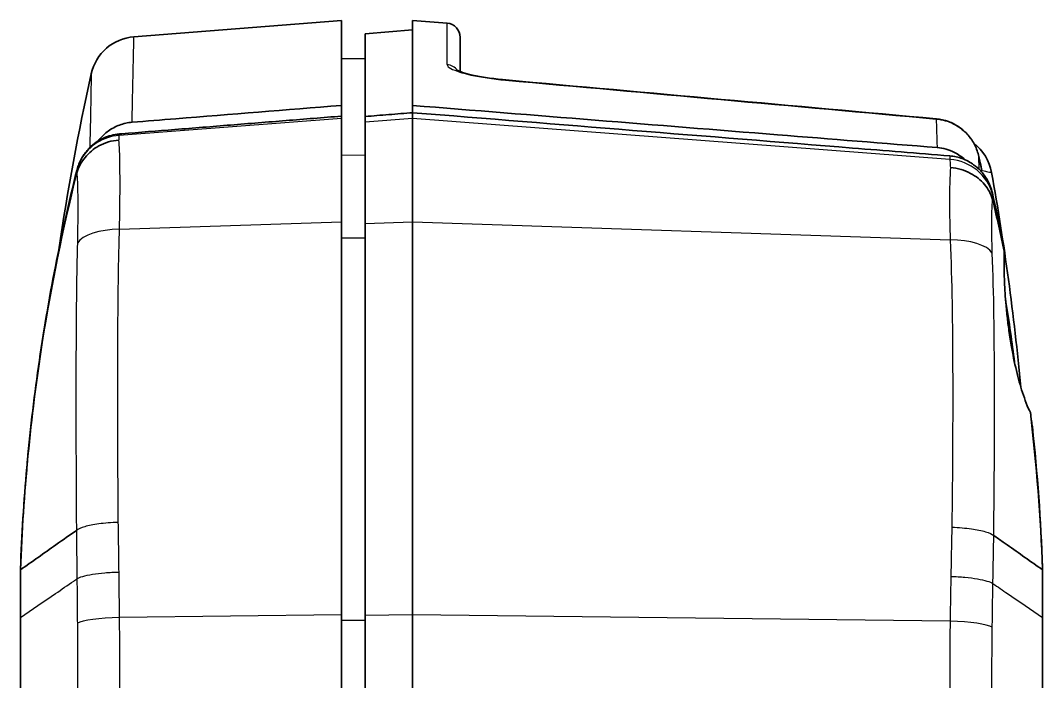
# Model space of a CAD drawing. Header units: millimetres. Extents: x 0 to 1594, y 0 to 281.
# Drawn here: x 588.49 to 609.99, y 188.37 to 202.27 of the extents above; entities that cross this region are included whole.
import ezdxf

# ---------------------------------------------------------------- set-up
doc = ezdxf.new("R2010")
doc.units = ezdxf.units.MM
doc.layers.add('Visible (ISO)', color=7, linetype='Continuous', lineweight=35)
doc.layers.add('Visible Narrow (ISO)', color=7, linetype='Continuous', lineweight=25)

msp = doc.modelspace()

# ---------------------------------------------------------------- linework, layer by layer
at = {"layer": 'Visible (ISO)'}
for p, q in [((590.8768, 201.9311), (595.2407, 202.2746)), ((595.2407, 202.2746), (595.2407, 200.4868)), ((596.7407, 202.2746), (596.7407, 200.4875)), ((597.4643, 202.2176), (596.7407, 202.2746)), ((595.7407, 201.9959), (596.7407, 202.0746)), ((595.7407, 201.9959), (595.7407, 200.2549)), ((597.7407, 201.9186), (597.7407, 201.2001)), ((595.7407, 201.4702), (595.2407, 201.4746)), ((595.2407, 200.4868), (595.2407, 200.2629)), ((596.7407, 200.4875), (596.7407, 200.3353)), ((595.2407, 200.2629), (595.2407, 200.2134)), ((595.2407, 200.2134), (595.2407, 198.0394)), ((595.7407, 200.1371), (595.7407, 200.2549)), ((596.7407, 200.3353), (596.7407, 200.2134)), ((596.7407, 198.0394), (596.7407, 200.2134)), ((607.7591, 200.2064), (607.7559, 200.2067)), ((595.7407, 198.006), (595.7407, 200.1371)), ((595.2407, 198.0394), (595.2407, 189.7766)), ((596.7407, 198.0394), (596.7407, 189.7766)), ((595.7407, 189.7648), (595.7407, 198.006)), ((608.9652, 191.4469), (608.9652, 191.4469)), ((588.4907, 190.7458), (588.4907, 190.7307)), ((588.4907, 190.7232), (588.4907, 190.7307)), ((588.4907, 189.7333), (588.4907, 190.7232)), ((609.9907, 190.7307), (609.9907, 190.7652)), ((609.9907, 190.7232), (609.9907, 190.7307)), ((609.9907, 189.7333), (609.9907, 190.7232)), ((588.4907, 189.7333), (588.4907, 189.7047)), ((595.2407, 189.7766), (595.2407, 187.9496)), ((595.7407, 187.9522), (595.7407, 189.7648)), ((596.7407, 187.9496), (596.7407, 189.7766)), ((609.9907, 189.6675), (609.9907, 189.7333))]:
    msp.add_line(p, q, dxfattribs=at)
for centre, radius, start, end in [((597.4407, 201.9186), 0.3, 0, 85.5), ((590.9553, 200.9342), 1, 94.5, 167.5191), ((607.9339, 198.9006), 1, 10.19971, 52.50069)]:
    msp.add_arc(centre, radius, start, end, dxfattribs=at)
for centre, major_axis, ratio, start_param, end_param in [((-621.5058, -13417.6245), (-17.2974, 13673.3456), 0.9986293, 6.1917711, 6.192437), ((563.4382, 189.2404), (0.0015, -46.4022), 0.9986467, 1.7860044, 1.7918139)]:
    msp.add_ellipse(centre, major_axis=major_axis, ratio=ratio, start_param=start_param, end_param=end_param, dxfattribs=at)
for points in [[(589.297, 197.454), (589.481, 198.6946), (589.7084, 199.9283), (589.9789, 201.1503)], [(590.1239, 199.7394), (590.1359, 199.7551), (590.1483, 199.7705), (590.1611, 199.7854)], [(589.6716, 199.05), (589.6732, 199.0566), (589.6749, 199.063), (589.6767, 199.069)], [(608.9181, 199.0777), (609.1869, 197.5839), (609.3923, 196.0763), (609.5337, 194.5631)], [(608.9355, 198.6461), (609.0057, 198.3466), (609.0726, 198.0464), (609.136, 197.7456)], [(608.9495, 198.475), (609.0318, 198.1247), (609.1095, 197.7734), (609.1824, 197.421)], [(609.7347, 194.0283), (609.8653, 192.9333), (609.9507, 191.8332), (609.9907, 190.7307)], [(609.7757, 193.736), (609.8833, 192.7493), (609.9551, 191.7584), (609.9907, 190.7652)], [(608.9652, 191.4469), (609.0315, 191.4001), (609.0938, 191.3562), (609.1628, 191.3075)], [(588.4908, 189.72), (588.4908, 189.7244), (588.4907, 189.7289), (588.4907, 189.7333)], [(609.9907, 189.7333), (609.9907, 189.7289), (609.9907, 189.7244), (609.9907, 189.72)]]:
    msp.add_open_spline(points, degree=3, dxfattribs=at)
for points, knots in [([(597.6592, 201.2358), (597.6592, 201.2358), (597.6595, 201.2356), (597.6625, 201.2338), (597.6727, 201.228), (597.7115, 201.2106), (597.7466, 201.1972), (597.8474, 201.1651), (597.9194, 201.1458), (598.0944, 201.1067), (598.2002, 201.0871), (598.4301, 201.0521), (598.5547, 201.0368), (598.6873, 201.0246), (598.6934, 201.024), (598.6995, 201.0235)], [0.03753218, 0.03753218, 0.03753218, 0.03753218, 0.04045347, 0.04045347, 0.05835098, 0.05835098, 0.08481467, 0.08481467, 0.11948432, 0.11948432, 0.15834997, 0.15834997, 0.198221, 0.198221, 0.20015734, 0.20015734, 0.20015734, 0.20015734]), ([(595.2407, 200.4868), (594.0802, 200.3937), (592.9197, 200.3006), (591.452, 200.1828), (591.1447, 200.1582), (590.8374, 200.1335)], [0, 0, 0, 0, 0.34926693, 0.34926693, 0.44174974, 0.44174974, 0.44174974, 0.44174974]), ([(607.7723, 199.6016), (606.6531, 199.6915), (605.5338, 199.7814), (601.8567, 200.0767), (599.2986, 200.2821), (596.7407, 200.4875)], [0.4221989, 0.4221989, 0.4221989, 0.4221989, 0.7590438, 0.7590438, 1.5288836, 1.5288836, 1.5288836, 1.5288836]), ([(590.5754, 199.8875), (590.5921, 199.8888), (590.6087, 199.8902), (590.9968, 199.9214), (591.3681, 199.9513), (592.1298, 200.0126), (592.5202, 200.044), (592.9106, 200.0754), (593.2998, 200.1067), (593.689, 200.138), (594.4657, 200.2005), (594.8532, 200.2317), (595.2407, 200.2629)], [0.43870279, 0.43870279, 0.43870279, 0.43870279, 0.44372321, 0.44372321, 0.55579815, 0.55579815, 0.67360197, 0.67360197, 0.67360197, 0.79105156, 0.79105156, 0.90799796, 0.90799796, 0.90799796, 0.90799796]), ([(595.7407, 200.2549), (595.9073, 200.2683), (596.0739, 200.2817), (596.4072, 200.3085), (596.574, 200.3219), (596.7407, 200.3353)], [0, 0, 0, 0, 0.05013266, 0.05013266, 0.10032264, 0.10032264, 0.10032264, 0.10032264]), ([(596.7407, 200.3353), (599.8253, 200.0876), (602.9102, 199.8399), (606.6763, 199.5373), (607.3579, 199.4826), (608.0396, 199.4278)], [0, 0, 0, 0, 0.9283619, 0.9283619, 1.1334738, 1.1334738, 1.1334738, 1.1334738]), ([(607.7591, 200.2064), (607.8445, 200.1984), (607.9287, 200.1792), (608.0891, 200.1203), (608.1653, 200.0806), (608.3051, 199.9837), (608.3687, 199.9265), (608.4796, 199.7985), (608.5269, 199.7276), (608.6029, 199.5767), (608.6316, 199.4967), (608.6501, 199.4143)], [0, 0, 0, 0, 0.017957568, 0.017957568, 0.035915136, 0.035915136, 0.053872704, 0.053872704, 0.071830272, 0.071830272, 0.08978784, 0.08978784, 0.08978784, 0.08978784]), ([(590.1611, 199.7854), (590.213, 199.8463), (590.272, 199.901), (590.4102, 200.0012), (590.4902, 200.0441), (590.6594, 200.1068), (590.7476, 200.1263), (590.8374, 200.1335)], [0.015919233, 0.015919233, 0.015919233, 0.015919233, 0.040033559, 0.040033559, 0.067161131, 0.067161131, 0.094186311, 0.094186311, 0.094186311, 0.094186311]), ([(590.5631, 199.7598), (590.5612, 199.7597), (590.5593, 199.7595), (590.4842, 199.7535), (590.412, 199.74), (590.2718, 199.6984), (590.2044, 199.6704), (590.028, 199.5742), (589.9291, 199.4925), (589.7699, 199.2981), (589.7112, 199.1873), (589.6767, 199.069)], [-0.1227833, -0.1227833, -0.1227833, -0.1227833, -0.12220568, -0.12220568, -0.10017911, -0.10017911, -0.07815112, -0.07815112, -0.03906678, -0.03906678, 0, 0, 0, 0]), ([(589.9481, 199.5998), (589.9899, 199.6413), (590.0352, 199.6791), (590.1319, 199.7463), (590.1833, 199.7757), (590.237, 199.8003), (590.2906, 199.8249), (590.346, 199.8445), (590.4569, 199.8731), (590.5123, 199.8824), (590.5684, 199.8869)], [-0.074367724, -0.074367724, -0.074367724, -0.074367724, -0.055980107, -0.055980107, -0.037320071, -0.037320071, -0.037320071, -0.018660036, -0.018660036, -0.000750483, -0.000750483, -0.000750483, -0.000750483]), ([(590.5684, 199.8869), (590.5695, 199.887), (590.5707, 199.8871), (590.5731, 199.8873), (590.5742, 199.8874), (590.5754, 199.8875)], [-0.00075048271, -0.00075048271, -0.00075048271, -0.00075048271, -0.00037524135, -0.00037524135, 0, 0, 0, 0]), ([(589.7717, 199.3634), (589.7798, 199.3783), (589.7883, 199.393), (589.7971, 199.4074), (589.836, 199.4714), (589.8816, 199.5306), (589.9378, 199.5894), (589.943, 199.5947), (589.9481, 199.5998)], [-0.105642344, -0.105642344, -0.105642344, -0.105642344, -0.100437434, -0.100437434, -0.100437434, -0.07736927, -0.07736927, -0.07508138, -0.07508138, -0.07508138, -0.07508138]), ([(607.7723, 199.6016), (607.8995, 199.5914), (608.0233, 199.5564), (608.217, 199.4586), (608.2909, 199.4077), (608.3572, 199.3477)], [0, 0, 0, 0, 0.038279915, 0.038279915, 0.065096111, 0.065096111, 0.065096111, 0.065096111]), ([(589.6935, 199.1789), (589.7036, 199.211), (589.7152, 199.2425), (589.7413, 199.3041), (589.7558, 199.3341), (589.7717, 199.3634)], [-0.126065837, -0.126065837, -0.126065837, -0.126065837, -0.11585761, -0.11585761, -0.105642344, -0.105642344, -0.105642344, -0.105642344]), ([(608.6889, 199.1118), (608.6442, 199.1598), (608.5949, 199.2035), (608.4682, 199.2953), (608.388, 199.3382), (608.2183, 199.401), (608.1297, 199.4206), (608.0396, 199.4278)], [0.020158393, 0.020158393, 0.020158393, 0.020158393, 0.039943381, 0.039943381, 0.067132322, 0.067132322, 0.094256635, 0.094256635, 0.094256635, 0.094256635]), ([(588.4907, 190.7458), (588.5165, 191.458), (588.561, 192.1691), (588.6874, 193.5873), (588.7692, 194.2945), (588.8696, 194.999), (588.9699, 195.7021), (589.0886, 196.4025), (589.3586, 197.7758), (589.5089, 198.449), (589.6764, 199.1183)], [-0.91006374, -0.91006374, -0.91006374, -0.91006374, -0.69608525, -0.69608525, -0.48210675, -0.48210675, -0.48210675, -0.26854686, -0.26854686, -0.06129158, -0.06129158, -0.06129158, -0.06129158]), ([(589.6764, 199.1183), (589.679, 199.1285), (589.6817, 199.1386), (589.6874, 199.1588), (589.6904, 199.1689), (589.6935, 199.1789)], [-0.0612915779, -0.0612915779, -0.0612915779, -0.0612915779, -0.0581392753, -0.0581392753, -0.0549869726, -0.0549869726, -0.0549869726, -0.0549869726]), ([(608.0527, 199.1805), (608.0546, 199.1803), (608.0565, 199.1802), (608.1321, 199.1744), (608.2049, 199.1613), (608.346, 199.1208), (608.4139, 199.0934), (608.5905, 198.9996), (608.6894, 198.9203), (608.848, 198.7316), (608.9064, 198.624), (608.9405, 198.5092)], [-0.12316616, -0.12316616, -0.12316616, -0.12316616, -0.12259566, -0.12259566, -0.10039811, -0.10039811, -0.07820281, -0.07820281, -0.03908651, -0.03908651, 0, 0, 0, 0]), ([(608.9355, 198.6461), (608.9123, 198.7452), (608.8747, 198.8404), (608.7857, 198.9945), (608.7405, 199.056), (608.6889, 199.1118)], [0, 0, 0, 0, 0.030550875, 0.030550875, 0.053409777, 0.053409777, 0.053409777, 0.053409777]), ([(588.4907, 190.7307), (588.5487, 192.3291), (588.7022, 193.9223), (589.1375, 196.6954), (589.3781, 197.8789), (589.6716, 199.05)], [-0.96604969, -0.96604969, -0.96604969, -0.96604969, -0.48558147, -0.48558147, -0.12296718, -0.12296718, -0.12296718, -0.12296718]), ([(608.9405, 198.5092), (608.9409, 198.508), (608.9412, 198.5068), (608.9444, 198.4959), (608.947, 198.4856), (608.9495, 198.475)], [0.43221646, 0.43221646, 0.43221646, 0.43221646, 0.433652743, 0.433652743, 0.445400391, 0.445400391, 0.445400391, 0.445400391]), ([(609.1824, 197.421), (609.1719, 197.4873), (609.1627, 197.5481), (609.1473, 197.6564), (609.1409, 197.7041), (609.136, 197.7456)], [-0.060880934, -0.060880934, -0.060880934, -0.060880934, -0.030152999, -0.030152999, -0.000242503, -0.000242503, -0.000242503, -0.000242503]), ([(609.7347, 194.0283), (609.6763, 194.1494), (609.6201, 194.293), (609.5219, 194.5955), (609.4793, 194.7485), (609.3997, 195.081), (609.3633, 195.26), (609.3118, 195.5596), (609.2939, 195.6764), (609.2645, 195.8922), (609.2526, 195.9908), (609.2302, 196.1987), (609.2203, 196.3074), (609.199, 196.582), (609.1905, 196.7434), (609.1791, 197.0925), (609.1787, 197.2704), (609.1824, 197.421)], [-0.39581441, -0.39581441, -0.39581441, -0.39581441, -0.33260232, -0.33260232, -0.27813705, -0.27813705, -0.22143256, -0.22143256, -0.18594876, -0.18594876, -0.1560966, -0.1560966, -0.12256944, -0.12256944, -0.06964289, -0.06964289, -0.00024151, -0.00024151, -0.00024151, -0.00024151]), ([(609.4, 195.0892), (609.3752, 195.2907), (609.3473, 195.503), (609.2844, 195.9462), (609.2496, 196.1736), (609.2139, 196.3899)], [-0.53634223, -0.53634223, -0.53634223, -0.53634223, -0.47129045, -0.47129045, -0.40204132, -0.40204132, -0.40204132, -0.40204132]), ([(609.7757, 193.736), (609.7708, 193.7701), (609.7651, 193.8104), (609.7516, 193.9071), (609.7436, 193.9645), (609.7347, 194.0283)], [-0.062060201, -0.062060201, -0.062060201, -0.062060201, -0.03262443, -0.03262443, -0.00041235, -0.00041235, -0.00041235, -0.00041235]), ([(588.4907, 190.7232), (588.7389, 190.8985), (588.9873, 191.0738), (589.3937, 191.3605), (589.5391, 191.463), (589.6669, 191.5531)], [0.00731469, 0.00731469, 0.00731469, 0.00731469, 0.27663551, 0.27663551, 0.44829329, 0.44829329, 0.44829329, 0.44829329]), ([(609.1628, 191.3075), (609.1893, 191.2888), (609.2168, 191.2694), (609.4942, 191.0738), (609.7426, 190.8985), (609.9907, 190.7232)], [0.37057794, 0.37057794, 0.37057794, 0.37057794, 0.42026006, 0.42026006, 0.84370393, 0.84370393, 0.84370393, 0.84370393]), ([(589.922, 133.7408), (589.6956, 138.3673), (589.496, 142.995), (589.149, 152.2919), (589.002, 156.961), (588.8822, 161.631), (588.7622, 166.3091), (588.6696, 170.9877), (588.5396, 180.3137), (588.5018, 184.9611), (588.4909, 189.6406), (588.4908, 189.6727), (588.4907, 189.7047)], [-5.6545448, -5.6545448, -5.6545448, -5.6545448, -4.2639783, -4.2639783, -2.8615572, -2.8615572, -2.8615572, -1.4567218, -1.4567218, -0.0614944, -0.0614944, -0.0518864, -0.0518864, -0.0518864, -0.0518864]), ([(589.9207, 133.8291), (589.8629, 135.0103), (589.8071, 136.1865), (589.7289, 137.8886), (589.7052, 138.4098), (589.5882, 141.0299), (589.5007, 143.113), (589.3953, 145.785), (589.3723, 146.3806), (589.169, 151.739), (589.0166, 156.5057), (588.6383, 171.0567), (588.5115, 180.534), (588.4908, 189.72)], [-5.3671448, -5.3671448, -5.3671448, -5.3671448, -5.041829, -5.041829, -4.8983352, -4.8983352, -4.320595, -4.320595, -4.1536633, -4.1536633, -2.8114963, -2.8114963, -0.0572676, -0.0572676, -0.0572676, -0.0572676]), ([(608.7851, 138.6103), (608.7899, 138.7172), (608.7947, 138.8242), (608.8933, 141.0299), (608.9808, 143.113), (609.0862, 145.785), (609.1092, 146.3806), (609.3125, 151.739), (609.4649, 156.5057), (609.8432, 171.0567), (609.97, 180.534), (609.9907, 189.72)], [0.5969198, 0.5969198, 0.5969198, 0.5969198, 0.6291619, 0.6291619, 1.2619379, 1.2619379, 1.4447716, 1.4447716, 2.9147939, 2.9147939, 5.9313916, 5.9313916, 5.9313916, 5.9313916]), ([(609.9907, 189.6675), (609.97, 180.4065), (609.8422, 171.1462), (609.4134, 154.2333), (609.1462, 146.5807), (608.8061, 138.9312)], [-5.683478, -5.683478, -5.683478, -5.683478, -2.9032583, -2.9032583, -0.6045057, -0.6045057, -0.6045057, -0.6045057])]:
    msp.add_open_spline(points, degree=3, knots=knots, dxfattribs=at)
at = {"layer": 'Visible Narrow (ISO)'}
for p, q in [((597.4643, 201.3467), (597.4643, 202.2176)), ((595.2407, 200.2134), (590.5676, 199.8572)), ((596.7407, 200.2134), (595.7407, 200.1371)), ((608.0424, 199.3521), (596.7407, 200.2134)), ((595.7407, 199.4345), (595.2407, 199.4387)), ((590.5746, 197.8834), (595.2407, 198.0394)), ((595.7407, 198.006), (596.7407, 198.0394)), ((596.7407, 198.0394), (608.0476, 197.6614)), ((595.7407, 197.6977), (595.2407, 197.6996)), ((589.6669, 191.5531), (589.667, 191.5531)), ((595.2407, 189.7766), (590.5754, 189.7217)), ((595.7407, 189.6564), (595.2407, 189.6571)), ((596.7407, 189.7766), (595.7407, 189.7648)), ((608.0453, 189.6437), (596.7407, 189.7766))]:
    msp.add_line(p, q, dxfattribs=at)
for centre, major_axis, ratio, start_param, end_param in [((597.4407, 201.0517), (0.3, 0), 0.9865901, 0.6131718, 1.4922565), ((598.6727, 200.7247), (0.0268, 0.2988), 0.0521265, 0, 0.1843003), ((607.7289, 199.9079), (0.027, 0.2988), 0.0521234, 0, 0.1939407), ((607.7311, 199.9077), (0.028, 0.2987), 0.052108, 0, 0.1938735), ((590.646, 198.8919), (-0.9996, 0.0279), 0.9681276, 4.817974, 5.8034371), ((607.9639, 198.3868), (0.9993, 0.0376), 0.9680602, 0.1974786, 1.4558288), ((608.3573, 199.3486), (0.2927, 0.0657), 0.0114751, 0, 0.0374793), ((590.653, 197.4599), (-0.9995, 0.0314), 0.4226059, 4.8042575, 6.0343241), ((607.9692, 197.2379), (0.9989, 0.0459), 0.4214726, 0.2441268, 1.4728154), ((590.6538, 189.5728), (-0.9999, -0.0107), 0.1501965, 4.789325, 6.0213112), ((607.9669, 189.4947), (0.9999, -0.0156), 0.150565, 0.2627796, 1.4945994)]:
    msp.add_ellipse(centre, major_axis=major_axis, ratio=ratio, start_param=start_param, end_param=end_param, dxfattribs=at)
for points, knots in [([(590.8374, 200.1335), (590.8508, 200.6736), (590.8598, 201.0935), (590.8735, 201.7506), (590.8768, 201.9311), (590.8768, 201.9311)], [0.0160775, 0.0160775, 0.0160775, 0.0160775, 0.6965996, 0.6965996, 1.5194284, 1.5194284, 1.5194284, 1.5194284]), ([(597.4643, 201.3467), (597.4643, 201.3327), (597.4725, 201.3178), (597.515, 201.2778), (597.5618, 201.2518), (597.7119, 201.192), (597.828, 201.1582), (598.1736, 201.0814), (598.4316, 201.0424), (598.6962, 201.0186)], [0, 0, 0, 0, 0.02571103, 0.02571103, 0.06684868, 0.06684868, 0.12032762, 0.12032762, 0.20015734, 0.20015734, 0.20015734, 0.20015734]), ([(589.9789, 201.1503), (589.9789, 201.1503), (589.9761, 200.9745), (589.9654, 200.3731), (589.9591, 200.0315), (589.9503, 199.6019)], [-1.5194284, -1.5194284, -1.5194284, -1.5194284, -0.6965996, -0.6965996, -0.1047214, -0.1047214, -0.1047214, -0.1047214]), ([(598.6962, 201.0186), (600.2056, 200.8829), (601.715, 200.747), (604.7338, 200.4746), (606.2431, 200.3381), (607.7524, 200.2014)], [-0.91053198, -0.91053198, -0.91053198, -0.91053198, -0.45526599, -0.45526599, 0, 0, 0, 0]), ([(607.7524, 200.2014), (607.755, 200.1199), (607.7578, 200.0343), (607.7607, 199.9446), (607.7627, 199.8844), (607.7648, 199.8223), (607.7687, 199.7073), (607.7705, 199.6551), (607.7723, 199.6016)], [2.74481034, 2.74481034, 2.74481034, 2.74481034, 2.86921864, 2.86921864, 2.86921864, 2.95276023, 2.95276023, 3.01956862, 3.01956862, 3.01956862, 3.01956862]), ([(607.7556, 200.2011), (607.8195, 200.1954), (607.8829, 200.1835), (608.043, 200.1371), (608.1369, 200.0933), (608.3326, 199.9629), (608.4282, 199.8673), (608.5718, 199.6532), (608.6222, 199.5364), (608.6498, 199.4144)], [0, 0, 0, 0, 0.013505846, 0.013505846, 0.035115201, 0.035115201, 0.063207361, 0.063207361, 0.08978784, 0.08978784, 0.08978784, 0.08978784]), ([(590.5631, 199.7598), (590.5637, 199.7694), (590.5643, 199.7786), (590.5648, 199.7875), (590.5655, 199.8005), (590.5661, 199.8128), (590.567, 199.836), (590.5673, 199.847), (590.5676, 199.8572)], [0.011719688, 0.011719688, 0.011719688, 0.011719688, 0.017847099, 0.017847099, 0.017847099, 0.026770649, 0.026770649, 0.035694198, 0.035694198, 0.035694198, 0.035694198]), ([(590.5746, 197.8834), (590.5818, 198.1979), (590.5847, 198.4931), (590.5863, 199.0659), (590.5831, 199.3335), (590.5725, 199.6211), (590.5683, 199.6974), (590.5631, 199.7598)], [0, 0, 0, 0, 0.07557961, 0.07557961, 0.16649455, 0.16649455, 0.20708972, 0.20708972, 0.20708972, 0.20708972]), ([(608.0396, 199.4278), (608.0401, 199.4139), (608.0406, 199.3999), (608.0411, 199.3859), (608.0413, 199.3803), (608.0416, 199.3746), (608.042, 199.3634), (608.0422, 199.3578), (608.0424, 199.3521)], [-0.016702608, -0.016702608, -0.016702608, -0.016702608, 0, 0, 0, 0.006659867, 0.006659867, 0.013319733, 0.013319733, 0.013319733, 0.013319733]), ([(608.0424, 199.3521), (608.0428, 199.3355), (608.0436, 199.3167), (608.0465, 199.2626), (608.0491, 199.224), (608.0527, 199.1805)], [0, 0, 0, 0, 0.013546688, 0.013546688, 0.035256713, 0.035256713, 0.035256713, 0.035256713]), ([(608.658, 199.1436), (608.6575, 199.16), (608.657, 199.1762), (608.6565, 199.1923), (608.6541, 199.2694), (608.6519, 199.3434), (608.6498, 199.4144)], [-2.89214089, -2.89214089, -2.89214089, -2.89214089, -2.86921864, -2.86921864, -2.86921864, -2.75922985, -2.75922985, -2.75922985, -2.75922985]), ([(589.6764, 199.1183), (589.6763, 199.1151), (589.6761, 199.1119), (589.6755, 199.1003), (589.675, 199.0914), (589.6743, 199.0821), (589.6736, 199.0727), (589.6727, 199.0628), (589.6717, 199.0517), (589.6716, 199.0509), (589.6716, 199.05)], [-0.030279901, -0.030279901, -0.030279901, -0.030279901, -0.026770649, -0.026770649, -0.017847099, -0.017847099, -0.017847099, -0.00892355, -0.00892355, -0.008234673, -0.008234673, -0.008234673, -0.008234673]), ([(608.0527, 199.1805), (608.0391, 199.0041), (608.0333, 198.7405), (608.0353, 198.1908), (608.0391, 197.9339), (608.0476, 197.6614)], [0.00504887, 0.00504887, 0.00504887, 0.00504887, 0.09388332, 0.09388332, 0.15523286, 0.15523286, 0.15523286, 0.15523286]), ([(608.7259, 199.118), (608.7733, 199.1083), (608.8088, 199.1008), (608.8941, 199.0829), (608.9179, 199.0777), (608.9181, 199.0777), (608.9181, 199.0777), (608.9181, 199.0777), (608.9181, 199.0777)], [-2.7091821, -2.7091821, -2.7091821, -2.7091821, -2.3226073, -2.3226073, -1.509112, -1.509112, -1.509112, -1.5048292, -1.5048292, -1.5048292, -1.5048292]), ([(589.6767, 199.069), (589.6815, 199.0147), (589.6854, 198.9487), (589.6947, 198.7131), (589.6973, 198.5039), (589.696, 198.0605), (589.6935, 197.8261), (589.6876, 197.5945)], [-0.2101405, -0.2101405, -0.2101405, -0.2101405, -0.16649455, -0.16649455, -0.07557961, -0.07557961, 0, 0, 0, 0]), ([(608.9311, 197.4596), (608.9258, 197.6234), (608.9227, 197.7843), (608.9209, 198.1729), (608.9268, 198.3741), (608.9405, 198.5092)], [-0.14704931, -0.14704931, -0.14704931, -0.14704931, -0.09388332, -0.09388332, -0.00080678, -0.00080678, -0.00080678, -0.00080678]), ([(608.9367, 198.6135), (608.9365, 198.619), (608.9363, 198.6245), (608.9359, 198.6353), (608.9357, 198.6407), (608.9355, 198.6461)], [-0.013319733, -0.013319733, -0.013319733, -0.013319733, -0.006659867, -0.006659867, -0.000089036, -0.000089036, -0.000089036, -0.000089036]), ([(608.9488, 198.4806), (608.9442, 198.5172), (608.9409, 198.5489), (608.9378, 198.5897), (608.937, 198.6023), (608.9367, 198.6135)], [-0.039135401, -0.039135401, -0.039135401, -0.039135401, -0.013546688, -0.013546688, 0, 0, 0, 0]), ([(590.5495, 191.7206), (590.5452, 192.2468), (590.5419, 192.7698), (590.5375, 193.8138), (590.5365, 194.3347), (590.5372, 194.8507), (590.5379, 195.3668), (590.5403, 195.8781), (590.5512, 196.8895), (590.5596, 197.3896), (590.5746, 197.8834)], [0.00175575, 0.00175575, 0.00175575, 0.00175575, 0.15805147, 0.15805147, 0.31610295, 0.31610295, 0.31610295, 0.47415442, 0.47415442, 0.63220589, 0.63220589, 0.63220589, 0.63220589]), ([(589.6876, 197.5945), (589.6753, 197.11), (589.6687, 196.62), (589.6599, 195.629), (589.658, 195.1282), (589.6574, 194.6226), (589.6568, 194.1171), (589.6576, 193.6068), (589.661, 192.5831), (589.6636, 192.0696), (589.667, 191.5531)], [-0.63220589, -0.63220589, -0.63220589, -0.63220589, -0.47415442, -0.47415442, -0.31610295, -0.31610295, -0.31610295, -0.15805147, -0.15805147, -0.00138132, -0.00138132, -0.00138132, -0.00138132]), ([(608.0476, 197.6614), (608.0867, 196.7822), (608.0963, 195.8825), (608.104, 193.8715), (608.0961, 192.7532), (608.0827, 191.6199)], [0, 0, 0, 0, 0.28121096, 0.28121096, 0.61769199, 0.61769199, 0.61769199, 0.61769199]), ([(608.9652, 191.4469), (608.9767, 192.5591), (608.9834, 193.6571), (608.9766, 195.6324), (608.9684, 196.5151), (608.9338, 197.3842)], [-0.61823892, -0.61823892, -0.61823892, -0.61823892, -0.28121096, -0.28121096, 0, 0, 0, 0]), ([(590.5495, 191.7206), (590.5476, 191.7205), (590.5457, 191.7204), (590.4728, 191.7182), (590.4025, 191.7144), (590.2661, 191.7037), (590.2004, 191.6968), (590.0247, 191.6732), (589.9247, 191.6534), (589.7631, 191.607), (589.703, 191.5808), (589.667, 191.5531)], [-0.00056272, -0.00056272, -0.00056272, -0.00056272, 0, 0, 0.02140477, 0.02140477, 0.04280918, 0.04280918, 0.08187417, 0.08187417, 0.1209385, 0.1209385, 0.1209385, 0.1209385]), ([(590.5643, 190.6779), (590.5632, 190.7657), (590.5621, 190.8533), (590.5597, 191.0286), (590.5585, 191.1163), (590.5573, 191.2038), (590.556, 191.2914), (590.5548, 191.3789), (590.5522, 191.5511), (590.5508, 191.6359), (590.5495, 191.7206)], [0.0000462, 0.0000462, 0.0000462, 0.0000462, 0.02591523, 0.02591523, 0.05183046, 0.05183046, 0.05183046, 0.07774569, 0.07774569, 0.10290132, 0.10290132, 0.10290132, 0.10290132]), ([(608.0827, 191.6199), (608.0807, 191.5356), (608.0788, 191.4513), (608.075, 191.2795), (608.0731, 191.1921), (608.0713, 191.1045), (608.0695, 191.018), (608.0678, 190.9314), (608.0644, 190.7583), (608.0628, 190.6717), (608.0612, 190.5851)], [0.00088776, 0.00088776, 0.00088776, 0.00088776, 0.02590503, 0.02590503, 0.05181007, 0.05181007, 0.05181007, 0.07740016, 0.07740016, 0.10293654, 0.10293654, 0.10293654, 0.10293654]), ([(608.0827, 191.6199), (608.0846, 191.6198), (608.0864, 191.6197), (608.1594, 191.6171), (608.2297, 191.6129), (608.3661, 191.6014), (608.4318, 191.5941), (608.6075, 191.5694), (608.7075, 191.549), (608.8691, 191.5015), (608.9292, 191.4749), (608.9652, 191.4469)], [-0.12150957, -0.12150957, -0.12150957, -0.12150957, -0.12094676, -0.12094676, -0.09953788, -0.09953788, -0.07812952, -0.07812952, -0.03906417, -0.03906417, 0, 0, 0, 0]), ([(589.6669, 191.5531), (589.668, 191.4693), (589.6691, 191.3855), (589.6712, 191.2164), (589.6722, 191.1311), (589.6732, 191.0457), (589.6741, 190.9604), (589.6751, 190.875), (589.6769, 190.7041), (589.6778, 190.6186), (589.6787, 190.5331)], [-0.10327589, -0.10327589, -0.10327589, -0.10327589, -0.07774569, -0.07774569, -0.05183046, -0.05183046, -0.05183046, -0.02591523, -0.02591523, -0.00002391, -0.00002391, -0.00002391, -0.00002391]), ([(608.9467, 190.4347), (608.9481, 190.519), (608.9495, 190.6033), (608.9524, 190.7718), (608.9539, 190.856), (608.9554, 190.9401), (608.9569, 191.0253), (608.9585, 191.1104), (608.9618, 191.2793), (608.9635, 191.3631), (608.9652, 191.4469)], [-0.10296908, -0.10296908, -0.10296908, -0.10296908, -0.07740016, -0.07740016, -0.05181007, -0.05181007, -0.05181007, -0.02590503, -0.02590503, -0.00033847, -0.00033847, -0.00033847, -0.00033847]), ([(588.4908, 189.72), (588.736, 189.8881), (588.9814, 190.0561), (589.3555, 190.3121), (589.4842, 190.4001), (589.6355, 190.5035), (589.6575, 190.5186), (589.6787, 190.5331)], [-0.19983899, -0.19983899, -0.19983899, -0.19983899, -0.11208293, -0.11208293, -0.06605285, -0.06605285, -0.05797818, -0.05797818, -0.05797818, -0.05797818]), ([(589.6787, 190.5331), (589.7058, 190.5514), (589.748, 190.5691), (589.8588, 190.6018), (589.9274, 190.6168), (590.0846, 190.6425), (590.1732, 190.6532), (590.3623, 190.6696), (590.4626, 190.6752), (590.5643, 190.6779)], [0, 0, 0, 0, 0.25, 0.25, 0.5, 0.5, 0.75, 0.75, 1, 1, 1, 1]), ([(589.6787, 190.5331), (589.6803, 190.3827), (589.6818, 190.2321), (589.6848, 189.9215), (589.6862, 189.7615), (589.6876, 189.6013)], [-0.093746162, -0.093746162, -0.093746162, -0.093746162, -0.048235136, -0.048235136, 0, 0, 0, 0]), ([(590.5754, 189.7217), (590.5737, 189.8862), (590.5719, 190.0505), (590.5682, 190.3692), (590.5663, 190.5237), (590.5643, 190.6779)], [0, 0, 0, 0, 0.048235136, 0.048235136, 0.09372387, 0.09372387, 0.09372387, 0.09372387]), ([(608.0612, 190.5851), (608.0583, 190.4287), (608.0555, 190.2721), (608.0502, 189.9583), (608.0477, 189.8011), (608.0453, 189.6437)], [0.000053692, 0.000053692, 0.000053692, 0.000053692, 0.046140482, 0.046140482, 0.092280964, 0.092280964, 0.092280964, 0.092280964]), ([(608.0612, 190.5851), (608.1629, 190.5817), (608.2633, 190.5755), (608.4523, 190.558), (608.5409, 190.5467), (608.6981, 190.52), (608.7666, 190.5046), (608.8775, 190.4712), (608.9197, 190.4532), (608.9467, 190.4347)], [0, 0, 0, 0, 0.25, 0.25, 0.5, 0.5, 0.75, 0.75, 1, 1, 1, 1]), ([(608.933, 189.5188), (608.9351, 189.6718), (608.9372, 189.8247), (608.9418, 190.13), (608.9442, 190.2825), (608.9467, 190.4347)], [-0.092280964, -0.092280964, -0.092280964, -0.092280964, -0.046140482, -0.046140482, -0.000021157, -0.000021157, -0.000021157, -0.000021157]), ([(608.9467, 190.4347), (609.0494, 190.3644), (609.152, 190.2942), (609.5, 190.0561), (609.7454, 189.8881), (609.9907, 189.72)], [-0.40716733, -0.40716733, -0.40716733, -0.40716733, -0.29114545, -0.29114545, -0.01380466, -0.01380466, -0.01380466, -0.01380466]), ([(590.5804, 187.9618), (590.5814, 188.2558), (590.5815, 188.5505), (590.5798, 189.1378), (590.5782, 189.4309), (590.5754, 189.7217)], [0, 0, 0, 0, 0.07910818, 0.07910818, 0.15821636, 0.15821636, 0.15821636, 0.15821636]), ([(608.0453, 189.6437), (608.0414, 189.3618), (608.039, 189.0776), (608.0367, 188.5221), (608.0367, 188.2503), (608.0378, 187.9792)], [0, 0, 0, 0, 0.07617526, 0.07617526, 0.14864842, 0.14864842, 0.14864842, 0.14864842]), ([(589.6876, 189.6013), (589.6898, 189.3386), (589.6912, 189.0668), (589.6925, 188.5291), (589.6923, 188.2593), (589.6915, 187.9902)], [-0.15821636, -0.15821636, -0.15821636, -0.15821636, -0.07910818, -0.07910818, 0, 0, 0, 0]), ([(608.9268, 188.0085), (608.9257, 188.2545), (608.9256, 188.5011), (608.9275, 188.9953), (608.9296, 189.246), (608.9326, 189.4896)], [-0.14864842, -0.14864842, -0.14864842, -0.14864842, -0.07617526, -0.07617526, -0.00293191, -0.00293191, -0.00293191, -0.00293191])]:
    msp.add_open_spline(points, degree=3, knots=knots, dxfattribs=at)
for points in [[(607.7524, 200.2014), (607.7535, 200.2013), (607.7545, 200.2012), (607.7556, 200.2011)], [(590.1611, 199.7854), (590.1677, 199.7811), (590.1744, 199.7768), (590.181, 199.7725)], [(590.5676, 199.8572), (590.5678, 199.8672), (590.5681, 199.8771), (590.5684, 199.8869)], [(608.6498, 199.4144), (608.6718, 199.3164), (608.6935, 199.2184), (608.7148, 199.1203)], [(608.7148, 199.1203), (608.7115, 199.1386), (608.7076, 199.1567), (608.7032, 199.1748)], [(608.7083, 199.1511), (608.7106, 199.1409), (608.7127, 199.1306), (608.7148, 199.1203)], [(608.7259, 199.118), (608.7223, 199.1188), (608.7186, 199.1195), (608.7148, 199.1203)], [(608.9495, 198.475), (608.9493, 198.4769), (608.949, 198.4788), (608.9488, 198.4806)], [(608.9338, 197.3842), (608.9328, 197.4095), (608.9319, 197.4344), (608.9311, 197.4596)], [(608.9326, 189.4896), (608.9328, 189.4993), (608.9329, 189.509), (608.933, 189.5188)]]:
    msp.add_open_spline(points, degree=3, dxfattribs=at)

doc.saveas('drawing.dxf')
